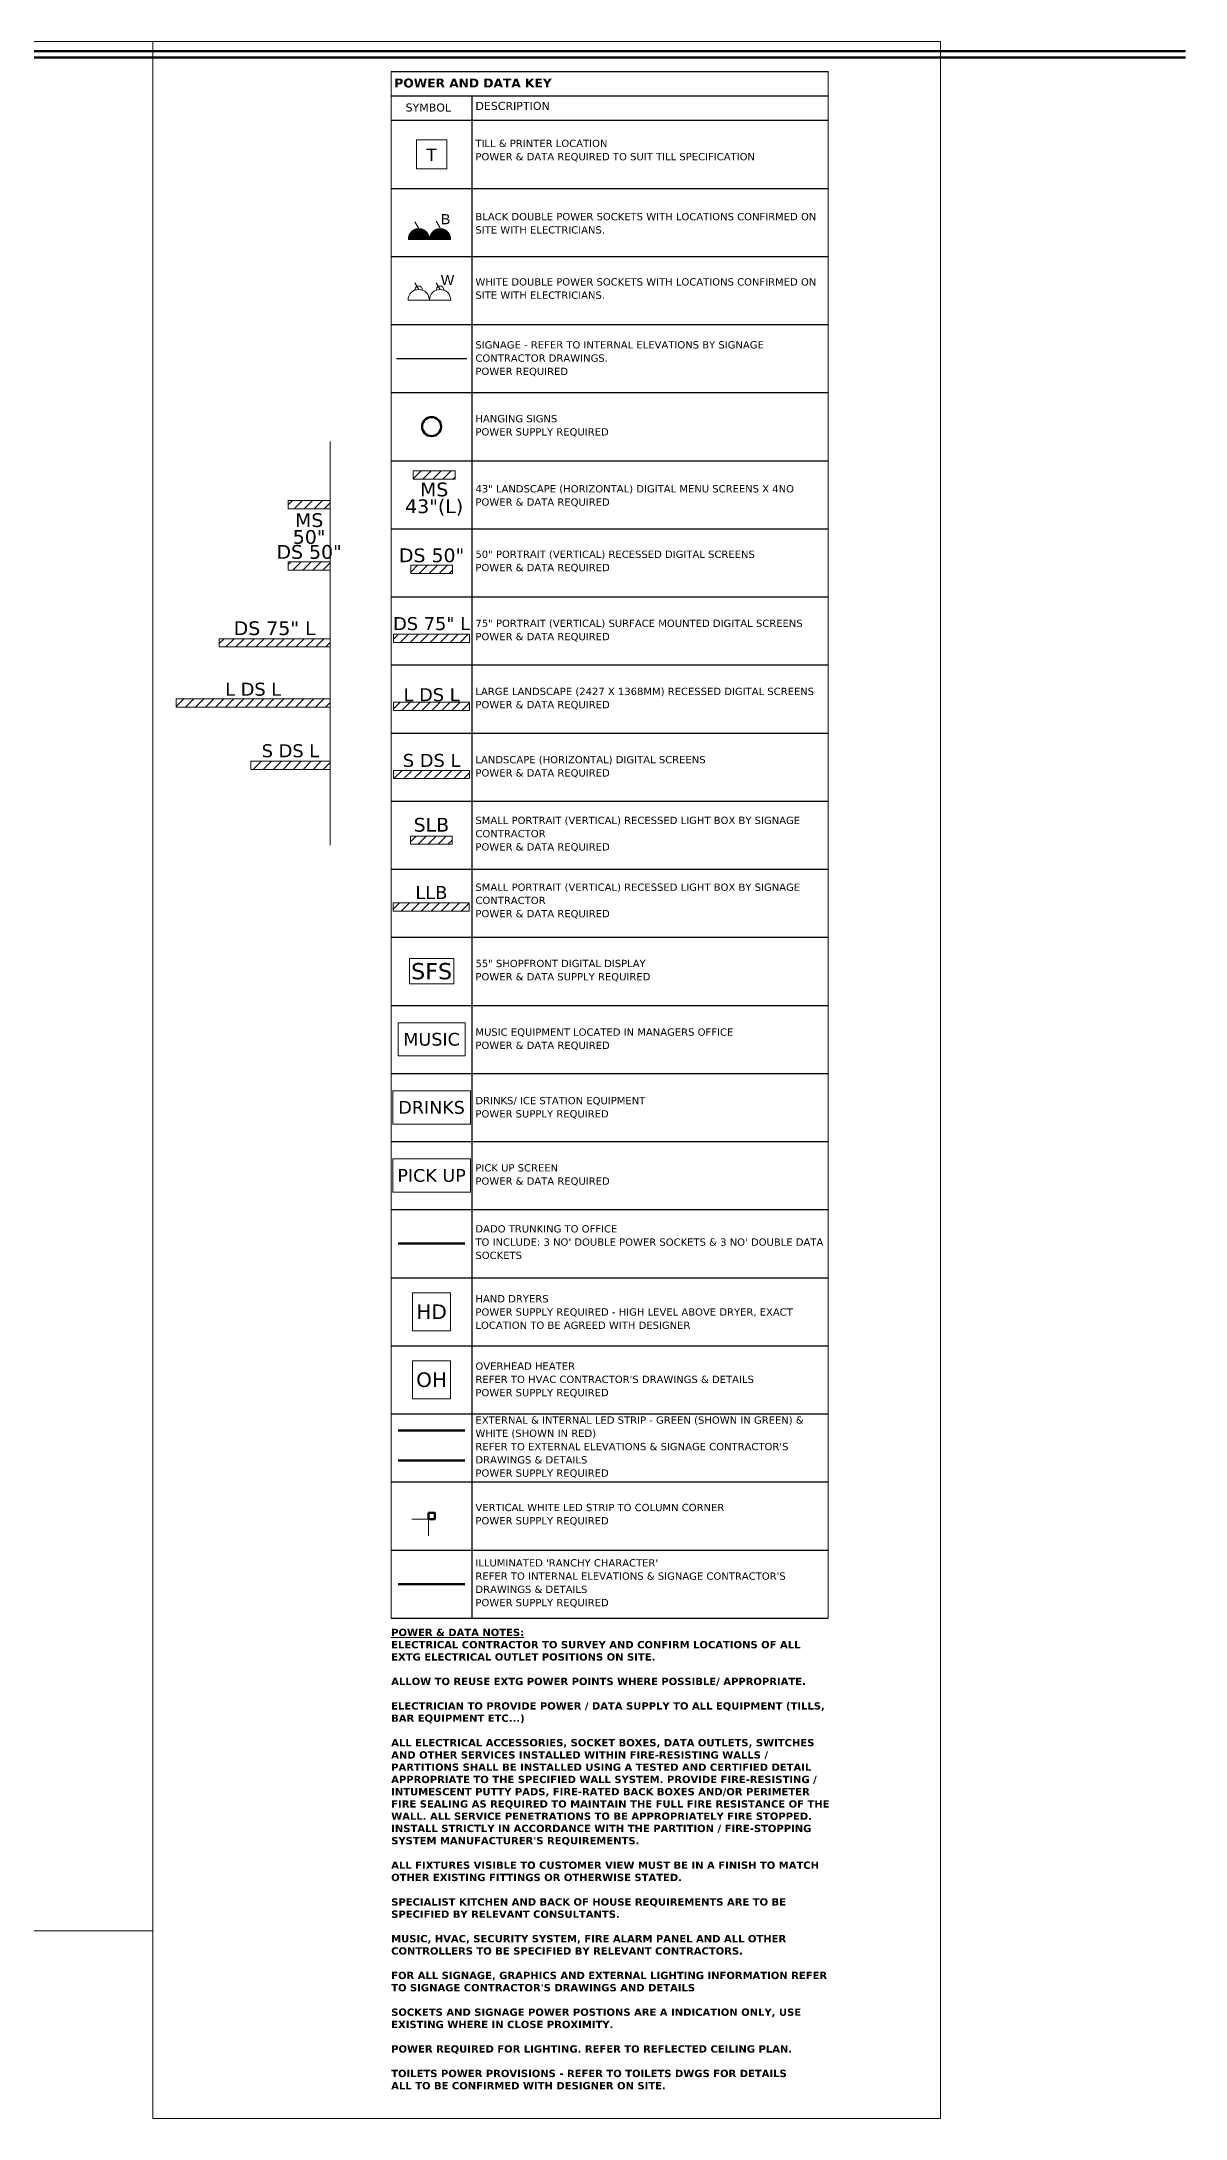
# Model space of a CAD drawing. Header units: millimetres. Extents: x -159872 to 386485, y -250577 to 158966.
# Drawn here: x -33058 to -15000, y 23437 to 56230 of the extents above; entities that cross this region are included whole.
import ezdxf

# ---------------------------------------------------------------- set-up
doc = ezdxf.new("R2010")
doc.units = ezdxf.units.MM
doc.linetypes.add('ISO-02 Dashed', pattern=[3.81, 3.048, -0.762])
for name, color, linetype, lineweight in [('LDS-construction-lines', 6, 'Continuous', 9), ('LDS-services-electrical', 1, 'Continuous', 13), ('LDS-services-electrical_Hatch', 7, 'Continuous', 5), ('LDS-vport', 100, 'Continuous', 18)]:
    doc.layers.add(name, color=color, linetype=linetype, lineweight=lineweight)
doc.styles.add('Arial', font='Arial.ttf')
doc.styles.add('Verdana', font='Verdana.ttf')
doc.styles.add('Verdana (bold)', font='Verdana Bold.ttf')
doc.linetypes.add('RANCHY_SIGN', pattern='A,0,[1,RANCHY_SIGN.shx,S=1,R=0,X=0,Y=-2.54],-10.16254', length=10.16254)
doc.linetypes.add('SIGNAGE', pattern='A,0,[1,SIGNAGE.shx,S=1,R=0,X=0,Y=-2.54],-1.26746', length=1.26746)
doc.linetypes.add('TRUNCKING', pattern='A,0,[1,TRUNCKING.shx,S=1,R=0,X=0,Y=-3.125],-3.75', length=3.75)
pattern_1 = [(45, (130485.84, 20592.78), (-140.45602, 17.24086), [])]

# ---------------------------------------------------------------- blocks, each defined once
blk = doc.blocks.new('BLACK DOUBLE SOCKET (2D)')
at = {"layer": 'LDS-services-electrical_Hatch', "linetype": 'Continuous', "lineweight": 25}
h = blk.add_hatch(dxfattribs=at)
h.set_pattern_fill('PLASTI', color=1, style=0, pattern_type=2)
edge = h.paths.add_edge_path()
edge.add_arc((-73, -220), 169, 0, 90)
edge.add_arc((-73, -220), 169, 90, 180)
edge.add_arc((-410, -220), 169, 360, 450)
edge.add_arc((-410, -220), 169, 90, 180)
edge.add_line((-579, -220), (96, -220))
at = {"layer": 'LDS-services-electrical'}
for p, q in [((-410, -51), (-473, 56)), ((-73, -41), (-135, 66))]:
    blk.add_line(p, q, dxfattribs=at)
at = {"layer": 'LDS-services-electrical', "color": 1, "insert": (-61, 178), "char_height": 160, "attachment_point": 1, "line_spacing_factor": 1.004016, "style": 'Arial'}
blk.add_mtext('B', dxfattribs=at)
blk = doc.blocks.new('WHITE DOUBLE SOCKET')
at = {"layer": 'LDS-services-electrical'}
for p, q in [((-198, -51), (-260, 56)), ((139, -51), (77, 56))]:
    blk.add_line(p, q, dxfattribs=at)
at = {"layer": 'LDS-services-electrical', "color": 1, "flags": 128}
for points in [[(-254, -61), (-254, -61, -0.16904), (-143, -61), (-143, -61, 0.464156), (-198, 5, 0.464156)], [(84, -61, -0.16904), (195, -61, 0.464156), (139, 5), (139, 5, 0.464156), (84, -61)]]:
    blk.add_lwpolyline(points, format="xyb", close=True, dxfattribs=at)
at = {"layer": 'LDS-services-electrical', "color": 1, "linetype": 'Continuous', "flags": 128}
blk.add_lwpolyline([(308, -220, 0.414214), (139, -51, 0.414214), (-29, -220, 0.414214), (-198, -51, 0.414214), (-367, -220)], format="xyb", close=True, dxfattribs=at)
at = {"layer": 'LDS-services-electrical', "color": 1, "insert": (151, 178), "char_height": 160, "attachment_point": 1, "line_spacing_factor": 1.004016, "style": 'Arial'}
blk.add_mtext('W', dxfattribs=at)
blk = doc.blocks.new('TILL AND PRINTER')
at = {"layer": 'LDS-services-electrical', "lineweight": 18, "flags": 128}
blk.add_lwpolyline([(-240, 230), (240, 230), (240, -230), (-240, -230)], close=True, dxfattribs=at)
at = {"layer": 'LDS-services-electrical', "insert": (0, 87), "char_height": 192, "attachment_point": 2, "line_spacing_factor": 1.255728, "style": 'Verdana'}
blk.add_mtext('T', dxfattribs=at)
blk = doc.blocks.new('MUSIC')
at = {"layer": 'LDS-services-electrical', "transparency": 33554687, "flags": 128}
blk.add_lwpolyline([(-528, 262), (528, 262), (528, -262), (-528, -262)], close=True, dxfattribs=at)
at = {"layer": 'LDS-services-electrical', "transparency": 33554687, "insert": (0, 0), "char_height": 201.5, "attachment_point": 5, "line_spacing_factor": 0.830611, "style": 'Verdana'}
blk.add_mtext('MUSIC', dxfattribs=at)
blk = doc.blocks.new('DRINKS')
at = {"layer": 'LDS-services-electrical', "transparency": 33554687, "flags": 128}
blk.add_lwpolyline([(-612.5, 262.5), (612.5, 262.5), (612.5, -262.5), (-612.5, -262.5)], close=True, dxfattribs=at)
at = {"layer": 'LDS-services-electrical', "transparency": 33554687, "insert": (0, 0), "char_height": 201.49, "attachment_point": 5, "line_spacing_factor": 0.830611, "style": 'Verdana'}
blk.add_mtext('DRINKS', dxfattribs=at)
blk = doc.blocks.new('PUCK UP')
at = {"layer": 'LDS-services-electrical', "transparency": 33554687, "flags": 128}
blk.add_lwpolyline([(-612.5, 262.5), (612.5, 262.5), (612.5, -262.5), (-612.5, -262.5)], close=True, dxfattribs=at)
at = {"layer": 'LDS-services-electrical', "transparency": 33554687, "insert": (0, 0), "char_height": 201.49, "attachment_point": 5, "line_spacing_factor": 0.830611, "style": 'Verdana'}
blk.add_mtext('PICK UP', dxfattribs=at)
blk = doc.blocks.new('HAND DRYER')
at = {"layer": 'LDS-services-electrical', "transparency": 33554687, "flags": 128}
blk.add_lwpolyline([(-300, 300), (300, 300), (300, -300), (-300, -300)], close=True, dxfattribs=at)
at = {"layer": 'LDS-services-electrical', "transparency": 33554687, "insert": (0, 0), "char_height": 230.3, "attachment_point": 5, "line_spacing_factor": 0.830611, "style": 'Verdana'}
blk.add_mtext('HD', dxfattribs=at)
blk = doc.blocks.new('OVERHEAD HEATER')
at = {"layer": 'LDS-services-electrical', "transparency": 33554687, "flags": 128}
blk.add_lwpolyline([(-300, 300), (300, 300), (300, -300), (-300, -300)], close=True, dxfattribs=at)
at = {"layer": 'LDS-services-electrical', "transparency": 33554687, "insert": (0, 0), "char_height": 230.3, "attachment_point": 5, "line_spacing_factor": 0.830611, "style": 'Verdana'}
blk.add_mtext('OH', dxfattribs=at)
blk = doc.blocks.new('COLUMN LED VERTICAL')
at = {"layer": 'LDS-services-electrical', "lineweight": 70, "flags": 128}
blk.add_lwpolyline([(-50, 50), (50, 50), (50, -50), (-50, -50)], close=True, dxfattribs=at)
blk = doc.blocks.new('SHOPFRONT DIGITAL SCREEN')
at = {"layer": 'LDS-services-electrical', "transparency": 33554687, "flags": 128}
blk.add_lwpolyline([(-350, 200), (350, 200), (350, -200), (-350, -200)], close=True, dxfattribs=at)
at = {"layer": 'LDS-services-electrical', "transparency": 33554687, "insert": (0, 0), "char_height": 255.9, "attachment_point": 5, "line_spacing_factor": 0.373775, "style": 'Verdana'}
blk.add_mtext('SFS', dxfattribs=at)
blk = doc.blocks.new('SMALL LANDSCAPE DIGITAL SCREEN')
at = {"layer": 'LDS-services-electrical_Hatch', "linetype": 'Continuous', "lineweight": 18, "transparency": 33554687}
h = blk.add_hatch(dxfattribs=at)
h.set_pattern_fill('DIGITAL SCREENS', color=1, style=0, pattern_type=2)
h.set_pattern_definition(pattern_1)
h.paths.add_polyline_path([(-600, -53), (600, -53), (600, -183), (-600, -183)])
at = {"layer": 'LDS-services-electrical', "transparency": 33554687, "flags": 128}
blk.add_lwpolyline([(-600, -53), (600, -53), (600, -183), (-600, -183)], close=True, dxfattribs=at)
at = {"layer": 'LDS-services-electrical', "transparency": 33554687, "insert": (0, 103), "char_height": 204.7, "attachment_point": 5, "line_spacing_factor": 0.467219, "style": 'Verdana'}
blk.add_mtext('S DS L', dxfattribs=at)
blk = doc.blocks.new('LARGE LANDSCAPE DIGITAL SCREEN TO SCALE')
at = {"layer": 'LDS-services-electrical_Hatch', "linetype": 'Continuous', "lineweight": 18, "transparency": 33554687}
h = blk.add_hatch(dxfattribs=at)
h.set_pattern_fill('DIGITAL SCREENS', color=1, style=0, pattern_type=2)
h.set_pattern_definition(pattern_1)
h.paths.add_polyline_path([(-1214, -53), (1214, -53), (1214, -183), (-1214, -183)])
at = {"layer": 'LDS-services-electrical', "transparency": 33554687, "flags": 128}
blk.add_lwpolyline([(-1214, -53), (1214, -53), (1214, -183), (-1214, -183)], close=True, dxfattribs=at)
at = {"layer": 'LDS-services-electrical', "transparency": 33554687, "insert": (0, 98), "char_height": 204.7, "attachment_point": 5, "line_spacing_factor": 0.467219, "style": 'Verdana'}
blk.add_mtext('L DS L', dxfattribs=at)
blk = doc.blocks.new("75' LANDSCAPE DIGITAL SCREEN TO SCALE")
at = {"layer": 'LDS-services-electrical_Hatch', "linetype": 'Continuous', "lineweight": 18, "transparency": 33554687}
h = blk.add_hatch(dxfattribs=at)
h.set_pattern_fill('DIGITAL SCREENS', color=1, style=0, pattern_type=2)
h.set_pattern_definition(pattern_1)
h.paths.add_polyline_path([(-875, -53), (875, -53), (875, -183), (-875, -183)])
at = {"layer": 'LDS-services-electrical', "transparency": 33554687, "flags": 128}
blk.add_lwpolyline([(-875, -53), (875, -53), (875, -183), (-875, -183)], close=True, dxfattribs=at)
at = {"layer": 'LDS-services-electrical', "transparency": 33554687, "insert": (0, 111), "char_height": 217.5, "attachment_point": 5, "line_spacing_factor": 0.439735, "style": 'Verdana'}
blk.add_mtext('DS 75" L', dxfattribs=at)
blk = doc.blocks.new("50' DIGITAL SCREEN P")
at = {"layer": 'LDS-services-electrical_Hatch', "linetype": 'Continuous', "lineweight": 18, "transparency": 33554687}
h = blk.add_hatch(dxfattribs=at)
h.set_pattern_fill('DIGITAL SCREENS', color=1, style=0, pattern_type=2)
h.set_pattern_definition(pattern_1)
h.paths.add_polyline_path([(-330, -38), (330, -38), (330, -168), (-330, -168)])
at = {"layer": 'LDS-services-electrical', "transparency": 33554687, "flags": 128}
blk.add_lwpolyline([(-330, -38), (330, -38), (330, -168), (-330, -168)], close=True, dxfattribs=at)
at = {"layer": 'LDS-services-electrical', "transparency": 33554687, "insert": (0, 116), "char_height": 217.5, "attachment_point": 5, "line_spacing_factor": 0.439735, "style": 'Verdana'}
blk.add_mtext('DS 50"', dxfattribs=at)
blk = doc.blocks.new("50' MENU SCREEN P")
at = {"layer": 'LDS-services-electrical_Hatch', "linetype": 'Continuous', "lineweight": 18, "transparency": 33554687}
h = blk.add_hatch(dxfattribs=at)
h.set_pattern_fill('DIGITAL SCREENS', color=1, style=0, pattern_type=2)
h.set_pattern_definition(pattern_1)
h.paths.add_polyline_path([(-330, -53), (330, -53), (330, -183), (-330, -183)])
at = {"layer": 'LDS-services-electrical', "transparency": 33554687, "flags": 128}
blk.add_lwpolyline([(-330, -53), (330, -53), (330, -183), (-330, -183)], close=True, dxfattribs=at)
blk.add_lwpolyline([(-330, -53), (330, -53), (330, -183), (-330, -183)], close=True, dxfattribs=at)
at = {"layer": 'LDS-services-electrical', "transparency": 33554687, "insert": (0, -497), "char_height": 217.5, "attachment_point": 5, "line_spacing_factor": 0.732892, "style": 'Verdana'}
blk.add_mtext('MS\\P50"', dxfattribs=at)
blk = doc.blocks.new("75' LANDSCAPE DIGITAL SCREEN")
at = {"layer": 'LDS-services-electrical_Hatch', "linetype": 'Continuous', "lineweight": 18, "transparency": 33554687}
h = blk.add_hatch(dxfattribs=at)
h.set_pattern_fill('DIGITAL SCREENS', color=1, style=0, pattern_type=2)
h.set_pattern_definition(pattern_1)
h.paths.add_polyline_path([(-600, -53), (600, -53), (600, -183), (-600, -183)])
at = {"layer": 'LDS-services-electrical', "transparency": 33554687, "flags": 128}
blk.add_lwpolyline([(-600, -53), (600, -53), (600, -183), (-600, -183)], close=True, dxfattribs=at)
at = {"layer": 'LDS-services-electrical', "transparency": 33554687, "insert": (0, 113), "char_height": 204.7, "attachment_point": 5, "line_spacing_factor": 0.467219, "style": 'Verdana'}
blk.add_mtext('DS 75" L', dxfattribs=at)
blk = doc.blocks.new('LARGE LANDSCAPE DIGITAL SCREEN')
at = {"layer": 'LDS-services-electrical_Hatch', "linetype": 'Continuous', "lineweight": 18, "transparency": 33554687}
h = blk.add_hatch(dxfattribs=at)
h.set_pattern_fill('DIGITAL SCREENS', color=1, style=0, pattern_type=2)
h.set_pattern_definition(pattern_1)
h.paths.add_polyline_path([(-600, -53), (600, -53), (600, -183), (-600, -183)])
at = {"layer": 'LDS-services-electrical', "transparency": 33554687, "flags": 128}
blk.add_lwpolyline([(-600, -53), (600, -53), (600, -183), (-600, -183)], close=True, dxfattribs=at)
at = {"layer": 'LDS-services-electrical', "transparency": 33554687, "insert": (0, 65), "char_height": 204.7, "attachment_point": 5, "line_spacing_factor": 0.467219, "style": 'Verdana'}
blk.add_mtext('L DS L', dxfattribs=at)
blk = doc.blocks.new('SMALL LANDSCAPE DIGITAL SCREEN TO SCALE')
at = {"layer": 'LDS-services-electrical_Hatch', "linetype": 'Continuous', "lineweight": 18, "transparency": 33554687}
h = blk.add_hatch(dxfattribs=at)
h.set_pattern_fill('DIGITAL SCREENS', color=1, style=0, pattern_type=2)
h.set_pattern_definition(pattern_1)
h.paths.add_polyline_path([(-625, -53), (625, -53), (625, -183), (-625, -183)])
at = {"layer": 'LDS-services-electrical', "transparency": 33554687, "flags": 128}
blk.add_lwpolyline([(-625, -53), (625, -53), (625, -183), (-625, -183)], close=True, dxfattribs=at)
at = {"layer": 'LDS-services-electrical', "transparency": 33554687, "insert": (0, 111), "char_height": 204.7, "attachment_point": 5, "line_spacing_factor": 0.467219, "style": 'Verdana'}
blk.add_mtext('S DS L', dxfattribs=at)
blk = doc.blocks.new('SMALL LIGHT BOX')
at = {"layer": 'LDS-services-electrical_Hatch', "linetype": 'Continuous', "lineweight": 18, "transparency": 33554687}
h = blk.add_hatch(dxfattribs=at)
h.set_pattern_fill('DIGITAL SCREENS', color=1, style=0, pattern_type=2)
h.set_pattern_definition(pattern_1)
h.paths.add_polyline_path([(-330, -53), (330, -53), (330, -183), (-330, -183)])
at = {"layer": 'LDS-services-electrical', "transparency": 33554687, "flags": 128}
blk.add_lwpolyline([(-330, -53), (330, -53), (330, -183), (-330, -183)], close=True, dxfattribs=at)
at = {"layer": 'LDS-services-electrical', "transparency": 33554687, "insert": (0, 124), "char_height": 217.5, "attachment_point": 5, "line_spacing_factor": 0.439735, "style": 'Verdana'}
blk.add_mtext('SLB', dxfattribs=at)
blk = doc.blocks.new('LARGE LIGHT BOX')
at = {"layer": 'LDS-services-electrical_Hatch', "linetype": 'Continuous', "lineweight": 18, "transparency": 33554687}
h = blk.add_hatch(dxfattribs=at)
h.set_pattern_fill('DIGITAL SCREENS', color=1, style=0, pattern_type=2)
h.set_pattern_definition(pattern_1)
h.paths.add_polyline_path([(-600, -53), (600, -53), (600, -183), (-600, -183)])
at = {"layer": 'LDS-services-electrical', "transparency": 33554687, "flags": 128}
blk.add_lwpolyline([(-600, -53), (600, -53), (600, -183), (-600, -183)], close=True, dxfattribs=at)
at = {"layer": 'LDS-services-electrical', "transparency": 33554687, "insert": (6, 111), "char_height": 204.7, "attachment_point": 5, "line_spacing_factor": 0.467219, "style": 'Verdana'}
blk.add_mtext('LLB', dxfattribs=at)

msp = doc.modelspace()

# ---------------------------------------------------------------- hatches: boundary and pattern name
at = {"layer": 'LDS-services-electrical_Hatch', "linetype": 'Continuous', "lineweight": 18, "transparency": 33554687}
h = msp.add_hatch(dxfattribs=at)
h.set_pattern_fill('DIGITAL SCREENS', color=1, style=0, pattern_type=2)
h.set_pattern_definition([(45, (191159.35, -15864.74), (-140.45602, 17.24086), [])])
h.paths.add_polyline_path([(-27190, 49450), (-26530, 49450), (-26530, 49320), (-27190, 49320)])

# ---------------------------------------------------------------- linework, layer by layer
at = {"layer": 'LDS-construction-lines', "lineweight": 50}
for p, q in [((-119140.03631, 56076.83393), (-15000, 56076.83393)), ((-119140.03631, 55976.83393), (-15000, 55976.83393))]:
    msp.add_line(p, q, dxfattribs=at)
at = {"layer": 'LDS-services-electrical', "color": 7, "lineweight": 25}
for p, q in [((-27538.73312, 55755.65646), (-20638.19151, 55755.65646)), ((-27538.73312, 55371.69214), (-20638.19151, 55371.69214)), ((-26263.09613, 55371.69214), (-26263.09613, 31337.44365)), ((-27538.73312, 54987.72781), (-20638.19151, 54987.72781)), ((-27538.73312, 53912.44365), (-20638.19151, 53912.44365)), ((-27538.73312, 52837.44365), (-20638.19151, 52837.44365)), ((-27538.73312, 51762.44365), (-20638.19151, 51762.44365)), ((-27538.73312, 50687.44365), (-20638.19151, 50687.44365)), ((-27538.73312, 49612.44365), (-20638.19151, 49612.44365)), ((-27538.73312, 48537.44365), (-20638.19151, 48537.44365)), ((-27538.73312, 47462.44365), (-20638.19151, 47462.44365)), ((-27538.73312, 46387.44365), (-20638.19151, 46387.44365)), ((-27538.73312, 45312.44365), (-20638.19151, 45312.44365)), ((-27538.73312, 44237.44365), (-20638.19151, 44237.44365)), ((-27538.73312, 43162.44365), (-20638.19151, 43162.44365)), ((-27538.73312, 42087.44365), (-20638.19151, 42087.44365)), ((-27538.73312, 41012.44365), (-20638.19151, 41012.44365)), ((-27538.73312, 39937.44365), (-20638.19151, 39937.44365)), ((-27538.73312, 38862.44365), (-20638.19151, 38862.44365)), ((-27538.73312, 37787.44365), (-20638.19151, 37787.44365)), ((-27538.73312, 36712.44365), (-20638.19151, 36712.44365)), ((-27538.73312, 35637.44365), (-20638.19151, 35637.44365)), ((-27538.73312, 34562.44365), (-20638.19151, 34562.44365)), ((-27538.73312, 33487.44365), (-20638.19151, 33487.44365)), ((-27538.73312, 32412.44365), (-20638.19151, 32412.44365)), ((-27538.73312, 31337.44365), (-20638.19151, 31337.44365))]:
    msp.add_line(p, q, dxfattribs=at)
at = {"layer": 'LDS-services-electrical', "color": 7}
msp.add_line((-26263.09613, 55371.69214), (-26263.09613, 42711.09885), dxfattribs=at)
at = {"layer": 'LDS-services-electrical', "linetype": 'SIGNAGE', "lineweight": 25}
msp.add_line((-27456.56905, 51224.94365), (-26345.26019, 51224.94365), dxfattribs=at)
at = {"layer": 'LDS-services-electrical'}
msp.add_line((-28504.00508, 43542.32984), (-28504.00508, 49913.67365), dxfattribs=at)
at = {"layer": 'LDS-services-electrical', "color": 1, "linetype": 'TRUNCKING', "lineweight": 50}
msp.add_line((-27427.70033, 37249.94365), (-26374.12891, 37249.94365), dxfattribs=at)
at = {"layer": 'LDS-services-electrical', "color": 1, "linetype": 'ISO-02 Dashed', "lineweight": 100}
msp.add_line((-27427.70033, 34299.50573), (-26374.12891, 34299.50573), dxfattribs=at)
at = {"layer": 'LDS-services-electrical', "color": 3, "linetype": 'ISO-02 Dashed', "lineweight": 100}
msp.add_line((-27427.70033, 33828.51541), (-26374.12891, 33828.51541), dxfattribs=at)
at = {"layer": 'LDS-services-electrical', "color": 1, "linetype": 'RANCHY_SIGN', "lineweight": 70}
msp.add_line((-27427.70033, 31874.94365), (-26374.12891, 31874.94365), dxfattribs=at)
at = {"layer": 'LDS-services-electrical', "color": 7, "linetype": 'Continuous', "lineweight": 18, "transparency": 33554687, "flags": 128}
msp.add_lwpolyline([(-27538.73312, 55755.65646), (-20638.19151, 55755.65646), (-20638.19151, 31337.44365), (-27538.73312, 31337.44365)], close=True, dxfattribs=at)
at = {"layer": 'LDS-services-electrical', "transparency": 33554687, "flags": 128}
msp.add_lwpolyline([(-27190, 49450), (-26530, 49450), (-26530, 49320), (-27190, 49320)], close=True, dxfattribs=at)
msp.add_lwpolyline([(-27190, 49450), (-26530, 49450), (-26530, 49320), (-27190, 49320)], close=True, dxfattribs=at)
at = {"layer": 'LDS-services-electrical', "flags": 128}
msp.add_lwpolyline([(-27215.06865, 32899.94365), (-26950.91462, 32899.94365), (-26950.91462, 32635.78963)], dxfattribs=at)
at = {"layer": 'LDS-services-electrical', "lineweight": 70}
msp.add_circle((-26900.91462, 50149.94365), 150, dxfattribs=at)
at = {"layer": 'LDS-vport', "flags": 128}
for points in [[(-31300, 56230.21756), (-41300, 56230.21756), (-41300, 26400), (-31300, 26400)], [(-18867.88376, 23437.32984), (-31300, 23437.32984), (-31300, 56230.21756), (-18867.88376, 56230.21756)]]:
    msp.add_lwpolyline(points, close=True, dxfattribs=at)

# ---------------------------------------------------------------- block references
at = {"layer": 'LDS-services-electrical', "color": 7}
for name, p in [('TILL AND PRINTER', (-26900.91462, 54450.08573)), ('BLACK DOUBLE SOCKET (2D)', (-26693.16628, 53327.30435)), ('WHITE DOUBLE SOCKET', (-26905.37702, 52366.01129)), ("50' MENU SCREEN P", (-28834.00508, 49035.95147)), ("50' DIGITAL SCREEN P", (-28834.00508, 48053.9739)), ("50' DIGITAL SCREEN P", (-26900.91462, 47999.94365)), ("75' LANDSCAPE DIGITAL SCREEN TO SCALE", (-29379.00508, 46854.41178)), ("75' LANDSCAPE DIGITAL SCREEN", (-26900.91462, 46924.94365)), ('LARGE LANDSCAPE DIGITAL SCREEN TO SCALE', (-29717.50508, 45904.26145)), ('LARGE LANDSCAPE DIGITAL SCREEN', (-26900.91462, 45849.94365)), ('SMALL LANDSCAPE DIGITAL SCREEN TO SCALE', (-29129.00508, 44919.32026)), ('SMALL LANDSCAPE DIGITAL SCREEN', (-26900.91462, 44774.94365)), ('SMALL LIGHT BOX', (-26904.00392, 43737.91806)), ('LARGE LIGHT BOX', (-26910, 42683.07026)), ('SHOPFRONT DIGITAL SCREEN', (-26900.91462, 41549.94365)), ('MUSIC', (-26900.91462, 40474.94365)), ('DRINKS', (-26900.91462, 39399.94365)), ('PUCK UP', (-26900.91462, 38324.94365)), ('HAND DRYER', (-26900.91462, 36174.94365)), ('OVERHEAD HEATER', (-26900.91462, 35099.94365)), ('COLUMN LED VERTICAL', (-26900.91462, 32949.94365))]:
    msp.add_blockref(name, p, dxfattribs=at)

# ---------------------------------------------------------------- texts
at = {"layer": 'LDS-services-electrical', "color": 7, "style": 'Verdana (bold)'}
for s, insert, char_height, width, attachment_point, line_spacing_factor in [('POWER AND DATA KEY', (-27488.31993, 55573.87067), 140.720667, 6850.1284198, 4, 0.891852), ("{\\C1;\\LPOWER & DATA NOTES:}{\\C1;\\l\\PELECTRICAL CONTRACTOR TO SURVEY AND CONFIRM LOCATIONS OF ALL EXTG ELECTRICAL OUTLET POSITIONS ON SITE.\\P\\PALLOW TO REUSE EXTG POWER POINTS WHERE POSSIBLE/ APPROPRIATE.\\P\\PELECTRICIAN TO PROVIDE POWER / DATA SUPPLY TO ALL EQUIPMENT (TILLS, BAR EQUIPMENT ETC...)\\P\\P}{\\C1;ALL ELECTRICAL ACCESSORIES, SOCKET BOXES, DATA OUTLETS, SWITCHES AND OTHER SERVICES INSTALLED WITHIN FIRE-RESISTING WALLS / PARTITIONS SHALL BE INSTALLED USING A TESTED AND CERTIFIED DETAIL APPROPRIATE TO THE SPECIFIED WALL SYSTEM. PROVIDE FIRE-RESISTING / INTUMESCENT PUTTY PADS, FIRE-RATED BACK BOXES AND/OR PERIMETER FIRE SEALING AS REQUIRED TO MAINTAIN THE FULL FIRE RESISTANCE OF THE WALL. ALL SERVICE PENETRATIONS TO BE APPROPRIATELY FIRE STOPPED. INSTALL STRICTLY IN ACCORDANCE WITH THE PARTITION / FIRE-STOPPING SYSTEM MANUFACTURER'S REQUIREMENTS.}{\\C1;\\P\\PALL FIXTURES VISIBLE TO CUSTOMER VIEW MUST BE IN A FINISH TO MATCH OTHER EXISTING FITTINGS OR OTHERWISE STATED.\\P\\PSPECIALIST KITCHEN AND BACK OF HOUSE REQUIREMENTS ARE TO BE SPECIFIED BY RELEVANT CONSULTANTS.\\P\\PMUSIC, HVAC, SECURITY SYSTEM, FIRE ALARM PANEL AND ALL OTHER CONTROLLERS TO BE SPECIFIED BY RELEVANT CONTRACTORS.\\P\\PFOR ALL SIGNAGE, GRAPHICS AND EXTERNAL LIGHTING INFORMATION REFER TO SIGNAGE CONTRACTOR'S DRAWINGS AND DETAILS\\P\\PSOCKETS AND SIGNAGE POWER POSTIONS ARE A INDICATION ONLY, USE EXISTING WHERE IN CLOSE PROXIMITY.\\P\\PPOWER REQUIRED FOR LIGHTING. REFER TO REFLECTED CEILING PLAN.\\P\\PTOILETS POWER PROVISIONS - REFER TO TOILETS DWGS FOR DETAILS \\PALL TO BE CONFIRMED WITH DESIGNER ON SITE.}{\\fVerdana|b0|i0|c0|p0;\\C178;\\P}", (-27538.73312, 31169.28341), 115.13509115, 6900.5416072, 1, 1.007809)]:
    msp.add_mtext(s, dxfattribs=dict(at, insert=insert, char_height=char_height, width=width, attachment_point=attachment_point, line_spacing_factor=line_spacing_factor))
at = {"layer": 'LDS-services-electrical', "color": 7, "attachment_point": 4, "line_spacing_factor": 0.993201, "style": 'Verdana'}
for s, insert, char_height in [('SYMBOL', (-27310.95181, 55187.3863), 126.361162), ('DESCRIPTION', (-26208.91764, 55212.91305), 126.3611615)]:
    msp.add_mtext(s, dxfattribs=dict(at, insert=insert, char_height=char_height))
at = {"layer": 'LDS-services-electrical', "color": 178, "char_height": 115.1350911, "width": 5570.7261283, "attachment_point": 4, "line_spacing_factor": 1.090041, "style": 'Verdana'}
for s, insert in [('TILL & PRINTER LOCATION \\PPOWER & DATA REQUIRED TO SUIT TILL SPECIFICATION', (-26208.91764, 54507.28863)), ('BLACK DOUBLE POWER SOCKETS WITH LOCATIONS CONFIRMED ON SITE WITH ELECTRICIANS.', (-26208.91764, 53360.22669)), ('WHITE DOUBLE POWER SOCKETS WITH LOCATIONS CONFIRMED ON SITE WITH ELECTRICIANS.', (-26208.91764, 52329.6572)), ('SIGNAGE - REFER TO INTERNAL ELEVATIONS BY SIGNAGE CONTRACTOR DRAWINGS.\\PPOWER REQUIRED', (-26208.91764, 51221.9839)), ('HANGING SIGNS\\PPOWER SUPPLY REQUIRED', (-26208.91764, 50161.81665)), ('{\\C1;43" }LANDSCAPE (HORIZONTAL) DIGITAL MENU SCREENS X {\\C1;4NO}\\PPOWER & DATA REQUIRED', (-26208.91764, 49054.0122)), ('50" PORTRAIT (VERTICAL) RECESSED DIGITAL SCREENS  \\PPOWER & DATA REQUIRED', (-26208.91764, 48019.77205)), ('75" PORTRAIT (VERTICAL) SURFACE MOUNTED DIGITAL SCREENS\\PPOWER & DATA REQUIRED', (-26208.91764, 46929.53266)), ('LARGE LANDSCAPE (2427 X 1368MM) RECESSED DIGITAL SCREENS\\PPOWER & DATA REQUIRED', (-26208.91764, 45854.77508)), ('SMALL PORTRAIT (VERTICAL) RECESSED LIGHT BOX BY SIGNAGE CONTRACTOR  \\PPOWER & DATA REQUIRED', (-26208.91764, 43713.97947)), ('SMALL PORTRAIT (VERTICAL) RECESSED LIGHT BOX BY SIGNAGE CONTRACTOR  \\PPOWER & DATA REQUIRED', (-26208.91764, 42659.13168)), ('55" SHOPFRONT DIGITAL DISPLAY \\PPOWER & DATA SUPPLY REQUIRED', (-26208.91764, 41558.86545)), ('MUSIC EQUIPMENT LOCATED IN MANAGERS OFFICE\\PPOWER & DATA REQUIRED', (-26208.91764, 40475.60149)), ('DRINKS/ ICE STATION EQUIPMENT \\PPOWER SUPPLY REQUIRED', (-26208.91764, 39394.16795)), ("DADO TRUNKING TO OFFICE \\PTO INCLUDE: 3 NO' DOUBLE POWER SOCKETS & 3 NO' DOUBLE DATA SOCKETS", (-26208.91764, 37273.67123)), ('HAND DRYERS\\PPOWER SUPPLY REQUIRED - HIGH LEVEL ABOVE DRYER, EXACT LOCATION TO BE AGREED WITH DESIGNER', (-26208.91764, 36169.70892)), ("OVERHEAD HEATER\\PREFER TO HVAC CONTRACTOR'S DRAWINGS & DETAILS\\PPOWER SUPPLY REQUIRED", (-26208.91764, 35097.14956)), ("EXTERNAL & INTERNAL LED STRIP - GREEN (SHOWN IN GREEN) & WHITE (SHOWN IN RED)\\PREFER TO EXTERNAL ELEVATIONS & SIGNAGE CONTRACTOR'S DRAWINGS & DETAILS\\PPOWER SUPPLY REQUIRED", (-26208.91764, 34035.68602)), ('VERTICAL WHITE LED STRIP TO COLUMN CORNER\\PPOWER SUPPLY REQUIRED', (-26208.91764, 32969.29474)), ("ILLUMINATED 'RANCHY CHARACTER' \\PREFER TO INTERNAL ELEVATIONS & SIGNAGE CONTRACTOR'S DRAWINGS & DETAILS\\PPOWER SUPPLY REQUIRED", (-26208.91764, 31886.29686))]:
    msp.add_mtext(s, dxfattribs=dict(at, insert=insert))
at = {"layer": 'LDS-services-electrical', "transparency": 33554687, "insert": (-26860, 49005.675), "char_height": 217.477394, "attachment_point": 5, "line_spacing_factor": 0.732892, "style": 'Verdana'}
msp.add_mtext('MS\\P43"(L)', dxfattribs=at)
at = {"layer": 'LDS-services-electrical', "color": 1, "char_height": 115.1350911, "width": 5570.7261283, "attachment_point": 4, "line_spacing_factor": 1.090041, "style": 'Verdana'}
for s, insert in [('LANDSCAPE (HORIZONTAL) DIGITAL SCREENS\\PPOWER & DATA REQUIRED', (-26208.91764, 44777.32782)), ('PICK UP SCREEN\\PPOWER & DATA REQUIRED', (-26208.91764, 38332.28287))]:
    msp.add_mtext(s, dxfattribs=dict(at, insert=insert))

doc.saveas('drawing.dxf')
